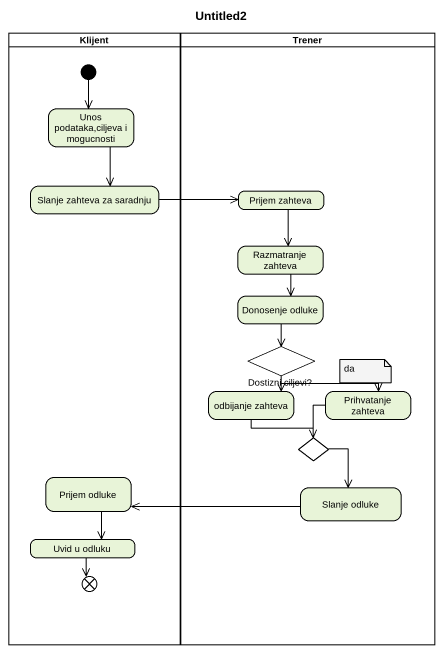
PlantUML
@startuml
title Untitled2
hide empty description
state Klijent <<partition>> {
  state "Unos podataka,ciljeva i mogucnosti" as Unos_podataka_ciljeva_i
  state "Slanje zahteva za saradnju" as Slanje_zahteva_za_saradnju
  state "Prijem odluke" as Prijem_odluke
  state "Uvid u odluku" as Uvid_u_odluku
  state flowfinal1 <<end>>
  [*] --> Unos_podataka_ciljeva_i
}
state Trener <<partition>> {
  state "Prijem zahteva" as Prijem_zahteva
  state "Razmatranje zahteva" as Razmatranje_zahteva
  state "Donosenje odluke" as Donosenje_odluke
  state "Dostizni ciljevi?" as Dostizni_ciljevi <<choice>>
  state "odbijanje zahteva" as odbijanje_zahteva
  state "Prihvatanje zahteva" as Prihvatanje_zahteva
  state choice1 <<choice>>
  state "Slanje odluke" as Slanje_odluke
}
Unos_podataka_ciljeva_i --> Slanje_zahteva_za_saradnju
Slanje_zahteva_za_saradnju -right-> Prijem_zahteva
Prijem_zahteva --> Razmatranje_zahteva
Razmatranje_zahteva --> Donosenje_odluke
Donosenje_odluke --> Dostizni_ciljevi
Dostizni_ciljevi --> odbijanje_zahteva
Dostizni_ciljevi -right-> Prihvatanje_zahteva
odbijanje_zahteva --> choice1
Prihvatanje_zahteva --> choice1
choice1 --> Slanje_odluke
Prijem_odluke --> Uvid_u_odluku
Slanje_odluke -left-> Prijem_odluke
Uvid_u_odluku --> flowfinal1
note as N1
  da
end note
@enduml
